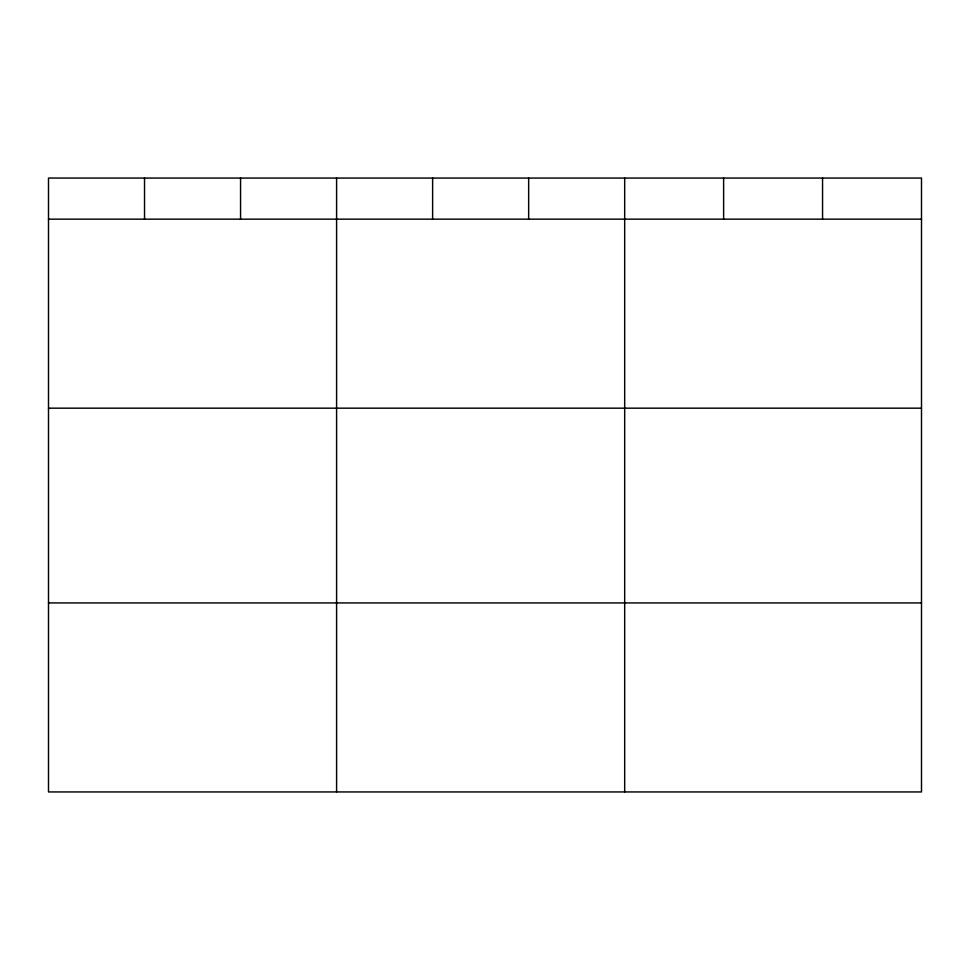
<?xml version="1.0" encoding="UTF-8"?>
<svg xmlns="http://www.w3.org/2000/svg" width="970" height="970" viewBox="0 0 970 970"><rect width="100%" height="100%" fill="white"/><g stroke="black" fill="none" stroke-linecap="round" stroke-linejoin="round"><path stroke-width="1.45" d="M921.5 408.176L921.5 178.056L48.5 178.056L48.5 791.944L921.5 791.944L921.5 408.176L48.5 408.176M48.5 219.159L921.5 219.159M48.5 602.928L921.5 602.928M822.56 178.056L822.56 219.159M723.62 178.056L723.62 219.159M624.68 178.056L624.68 791.944M528.65 178.056L528.65 219.159M432.62 178.056L432.62 219.159M336.59 178.056L336.59 791.944M240.56 178.056L240.56 219.159M144.53 178.056L144.53 219.159"/></g></svg>
